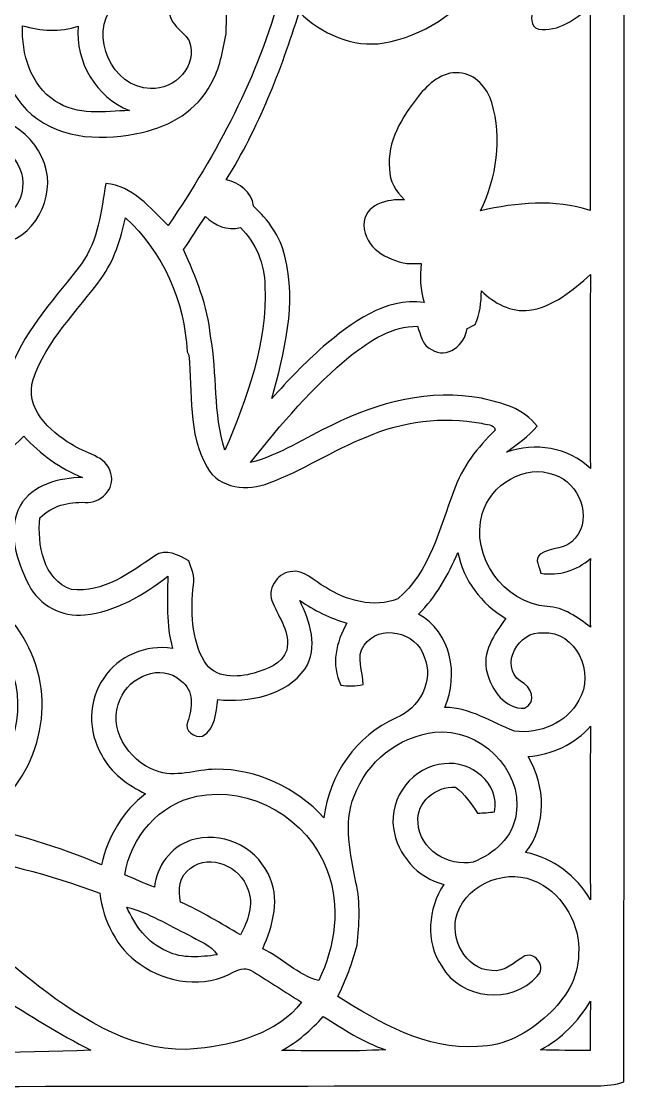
# Model space of a CAD drawing. Header units: centimetres. Extents: x -5 to 4.6, y -12.2 to 13.1.
# Drawn here: x -0.01 to 4.55, y -12.21 to -4.15 of the extents above; entities that cross this region are included whole.
import ezdxf

# ---------------------------------------------------------------- set-up
doc = ezdxf.new("R2010")
doc.units = ezdxf.units.CM
doc.header["$MEASUREMENT"] = 0
doc.layers.add('Camada 1', color=7, linetype='Continuous')

msp = doc.modelspace()

# ---------------------------------------------------------------- linework, layer by layer
at = {"layer": 'Camada 1', "color": 156}
for points, knots in [([(-5.0072, 13.09371), (-4.10903, 13.11065), (-3.21015, 13.09618), (-2.31198, 13.10076), (-2.31198, 13.10076), (-0.03445, 13.10076), (2.24308, 13.10112), (4.52062, 13.10076), (4.52062, 13.10076), (4.53755, 13.04821), (4.55165, 12.99423), (4.54849, 12.93849), (4.54849, 12.93849), (4.5453, 4.57307), (4.55061, -3.79234), (4.54601, -12.15775), (4.54601, -12.15775), (4.41619, -12.20185), (4.27825, -12.18421), (4.14384, -12.18704), (4.14384, -12.18704), (2.02788, -12.18916), (-0.08807, -12.19091), (-2.20403, -12.19551), (-2.20403, -12.19551), (-3.13818, -12.19303), (-4.07304, -12.20891), (-5.0072, -12.19303), (-5.0072, -12.19303), (-5.02308, -10.35435), (-5.00966, -8.51498), (-5.0139, -6.67594), (-5.0139, -6.67594), (-5.0139, -0.2314), (-5.0139, 6.21278), (-5.0139, 12.65697), (-5.0139, 12.65697), (-5.0139, 12.80267), (-5.01743, 12.94837), (-5.0072, 13.09371)], [0, 0, 0, 0, 0.0909091, 0.0909091, 0.0909091, 0.0909091, 0.1818182, 0.1818182, 0.1818182, 0.1818182, 0.2727273, 0.2727273, 0.2727273, 0.2727273, 0.3636364, 0.3636364, 0.3636364, 0.3636364, 0.4545455, 0.4545455, 0.4545455, 0.4545455, 0.5454545, 0.5454545, 0.5454545, 0.5454545, 0.6363636, 0.6363636, 0.6363636, 0.6363636, 0.7272727, 0.7272727, 0.7272727, 0.7272727, 0.8181818, 0.8181818, 0.8181818, 0.8181818, 1, 1, 1, 1]), ([(3.54906, -3.22402), (3.54906, -3.22402), (3.54906, -3.22402), (3.54906, -3.22402), (3.54906, -3.22402), (3.59139, -3.4325), (3.59845, -3.6664), (3.46757, -3.84667), (3.46757, -3.84667), (3.29364, -4.08443), (3.02624, -4.26259), (2.73414, -4.31269), (2.73414, -4.31269), (2.49743, -4.35255), (2.26142, -4.24248), (2.09279, -4.08126), (2.09279, -4.08126), (1.95698, -4.52118), (1.78517, -4.95404), (1.54281, -5.34668), (1.54281, -5.34668), (1.64511, -5.37031), (1.73438, -5.43522), (1.74812, -5.54565), (1.74812, -5.54565), (1.85961, -5.64654), (1.95063, -5.77355), (1.98415, -5.92241), (1.98415, -5.92241), (2.07904, -6.28084), (1.97991, -6.65054), (1.88713, -6.99838), (1.88713, -6.99838), (2.00812, -6.85939), (2.13759, -6.72816), (2.27519, -6.60574), (2.27519, -6.60574), (2.4872, -6.42653), (2.74085, -6.23321), (3.03647, -6.27343), (3.03647, -6.27343), (3.00896, -6.17747), (3.00226, -6.07728), (3.01531, -5.97851), (3.01531, -5.97851), (2.97862, -5.97851), (2.94228, -5.97851), (2.90595, -5.97886), (2.90595, -5.97886), (2.75707, -5.95064), (2.58526, -5.86138), (2.5828, -5.68852), (2.5828, -5.68852), (2.58034, -5.53259), (2.76413, -5.48779), (2.88866, -5.49766), (2.88866, -5.49766), (2.82516, -5.43522), (2.774, -5.35621), (2.77578, -5.26413), (2.77578, -5.26413), (2.75249, -5.05634), (2.87172, -4.87148), (2.99344, -4.71485), (2.99344, -4.71485), (3.06999, -4.62349), (3.173, -4.52506), (3.30212, -4.53917), (3.30212, -4.53917), (3.42382, -4.54798), (3.51591, -4.6517), (3.54765, -4.76389), (3.54765, -4.76389), (3.62914, -5.03271), (3.58434, -5.33045), (3.46404, -5.58057), (3.46404, -5.58057), (3.73462, -5.51778), (4.02249, -5.49096), (4.29131, -5.5774), (4.29131, -5.5774), (4.29131, -5.06446), (4.28954, -4.55152), (4.29236, -4.03858), (4.29236, -4.03858), (4.18441, -4.13242), (4.05036, -4.22943), (3.89972, -4.21002), (3.89972, -4.21002), (3.82987, -4.18816), (3.85421, -4.11301), (3.84963, -4.05868), (3.84963, -4.05868), (3.96711, -4.02199), (4.10116, -3.99024), (4.17417, -3.88124), (4.17417, -3.88124), (4.31317, -3.69321), (4.23204, -3.40887), (4.04507, -3.28364), (4.04507, -3.28364), (3.90572, -3.17003), (3.7131, -3.17815), (3.54906, -3.22402)], [0, 0, 0, 0, 0.037037, 0.037037, 0.037037, 0.037037, 0.0740741, 0.0740741, 0.0740741, 0.0740741, 0.1111111, 0.1111111, 0.1111111, 0.1111111, 0.1481481, 0.1481481, 0.1481481, 0.1481481, 0.1851852, 0.1851852, 0.1851852, 0.1851852, 0.2222222, 0.2222222, 0.2222222, 0.2222222, 0.2592593, 0.2592593, 0.2592593, 0.2592593, 0.2962963, 0.2962963, 0.2962963, 0.2962963, 0.3333333, 0.3333333, 0.3333333, 0.3333333, 0.3703704, 0.3703704, 0.3703704, 0.3703704, 0.4074074, 0.4074074, 0.4074074, 0.4074074, 0.4444444, 0.4444444, 0.4444444, 0.4444444, 0.4814815, 0.4814815, 0.4814815, 0.4814815, 0.5185185, 0.5185185, 0.5185185, 0.5185185, 0.5555556, 0.5555556, 0.5555556, 0.5555556, 0.5925926, 0.5925926, 0.5925926, 0.5925926, 0.6296296, 0.6296296, 0.6296296, 0.6296296, 0.6666667, 0.6666667, 0.6666667, 0.6666667, 0.7037037, 0.7037037, 0.7037037, 0.7037037, 0.7407407, 0.7407407, 0.7407407, 0.7407407, 0.7777778, 0.7777778, 0.7777778, 0.7777778, 0.8148148, 0.8148148, 0.8148148, 0.8148148, 0.8518519, 0.8518519, 0.8518519, 0.8518519, 0.8888889, 0.8888889, 0.8888889, 0.8888889, 0.9259259, 0.9259259, 0.9259259, 0.9259259, 1, 1, 1, 1]), ([(-1.69462, -3.62124), (-1.69462, -3.62124), (-1.69462, -3.62124), (-1.69462, -3.62124), (-1.69462, -3.62124), (-1.87347, -3.73095), (-1.96591, -3.93274), (-2.00223, -4.13242), (-2.00223, -4.13242), (-2.00259, -4.20368), (-2.00259, -4.27529), (-2.00189, -4.34691), (-2.00189, -4.34691), (-1.9652, -4.52294), (-1.8943, -4.69721), (-1.76023, -4.82175), (-1.76023, -4.82175), (-1.5274, -5.04258), (-1.19827, -5.13713), (-0.99189, -5.39078), (-0.99189, -5.39078), (-0.92592, -5.17663), (-0.78622, -4.97344), (-0.56997, -4.89231), (-0.56997, -4.89231), (-0.30432, -4.77871), (0.03152, -4.91311), (0.14934, -5.17594), (0.14934, -5.17594), (0.27176, -5.42147), (0.13065, -5.75484), (-0.13675, -5.82646), (-0.13675, -5.82646), (-0.33925, -5.89665), (-0.64545, -5.73437), (-0.59925, -5.49661), (-0.59925, -5.49661), (-0.55126, -5.49978), (-0.48141, -5.46168), (-0.45178, -5.51742), (-0.45178, -5.51742), (-0.40204, -5.57492), (-0.3537, -5.655), (-0.26551, -5.64795), (-0.26551, -5.64795), (-0.12793, -5.66771), (-0.00129, -5.53893), (0.00399, -5.407), (0.00399, -5.407), (0.02833, -5.20416), (-0.17414, -5.02989), (-0.36853, -5.04012), (-0.36853, -5.04012), (-0.68391, -5.04187), (-0.92874, -5.45215), (-0.74317, -5.71956), (-0.74317, -5.71956), (-0.59994, -5.96438), (-0.53504, -6.25014), (-0.53362, -6.53236), (-0.53362, -6.53236), (-0.54563, -6.98498), (-0.7139, -7.41925), (-0.94638, -7.80307), (-0.94638, -7.80307), (-0.66204, -7.56353), (-0.38016, -7.32187), (-0.10853, -7.06823), (-0.10853, -7.06823), (-0.11594, -6.96346), (-0.11876, -6.85515), (-0.07854, -6.75638), (-0.07854, -6.75638), (0.03328, -6.45898), (0.26153, -6.22968), (0.4485, -5.97991), (0.4485, -5.97991), (0.57832, -5.80352), (0.59525, -5.58127), (0.63336, -5.37384), (0.63336, -5.37384), (0.83514, -5.39148), (0.96814, -5.56081), (1.1043, -5.69098), (1.1043, -5.69098), (1.47121, -5.15088), (1.78623, -4.56599), (1.95238, -3.93133), (1.95238, -3.93133), (1.83632, -3.80186), (1.71038, -3.68227), (1.58903, -3.55845), (1.58903, -3.55845), (1.5481, -3.78457), (1.5481, -4.01458), (1.54176, -4.24318), (1.54176, -4.24318), (1.51494, -4.37301), (1.49413, -4.50742), (1.42675, -4.62383), (1.42675, -4.62383), (1.32515, -4.82139), (1.11877, -4.94169), (0.90781, -4.98825), (0.90781, -4.98825), (0.62876, -5.05211), (0.30351, -5.04858), (0.0742, -4.85491), (0.0742, -4.85491), (-0.14486, -4.66581), (-0.19919, -4.35961), (-0.17838, -4.08443), (-0.17838, -4.08443), (-0.3142, -4.07244), (-0.45849, -4.06398), (-0.56819, -3.97226), (-0.56819, -3.97226), (-0.58161, -4.0989), (-0.59183, -4.23155), (-0.65463, -4.3455), (-0.65463, -4.3455), (-0.78127, -4.59666), (-1.11395, -4.7205), (-1.37254, -4.60726), (-1.37254, -4.60726), (-1.44873, -4.56845), (-1.41169, -4.42629), (-1.32562, -4.44003), (-1.32562, -4.44003), (-1.20743, -4.45838), (-1.08008, -4.48379), (-0.97284, -4.41253), (-0.97284, -4.41253), (-0.72872, -4.27987), (-0.70719, -3.92217), (-0.87088, -3.71825), (-0.87088, -3.71825), (-1.06033, -3.4706), (-1.44802, -3.44943), (-1.69462, -3.62124)], [0, 0, 0, 0, 0.0277778, 0.0277778, 0.0277778, 0.0277778, 0.0555556, 0.0555556, 0.0555556, 0.0555556, 0.0833333, 0.0833333, 0.0833333, 0.0833333, 0.1111111, 0.1111111, 0.1111111, 0.1111111, 0.1388889, 0.1388889, 0.1388889, 0.1388889, 0.1666667, 0.1666667, 0.1666667, 0.1666667, 0.1944444, 0.1944444, 0.1944444, 0.1944444, 0.2222222, 0.2222222, 0.2222222, 0.2222222, 0.25, 0.25, 0.25, 0.25, 0.2777778, 0.2777778, 0.2777778, 0.2777778, 0.3055556, 0.3055556, 0.3055556, 0.3055556, 0.3333333, 0.3333333, 0.3333333, 0.3333333, 0.3611111, 0.3611111, 0.3611111, 0.3611111, 0.3888889, 0.3888889, 0.3888889, 0.3888889, 0.4166667, 0.4166667, 0.4166667, 0.4166667, 0.4444444, 0.4444444, 0.4444444, 0.4444444, 0.4722222, 0.4722222, 0.4722222, 0.4722222, 0.5, 0.5, 0.5, 0.5, 0.5277778, 0.5277778, 0.5277778, 0.5277778, 0.5555556, 0.5555556, 0.5555556, 0.5555556, 0.5833333, 0.5833333, 0.5833333, 0.5833333, 0.6111111, 0.6111111, 0.6111111, 0.6111111, 0.6388889, 0.6388889, 0.6388889, 0.6388889, 0.6666667, 0.6666667, 0.6666667, 0.6666667, 0.6944444, 0.6944444, 0.6944444, 0.6944444, 0.7222222, 0.7222222, 0.7222222, 0.7222222, 0.75, 0.75, 0.75, 0.75, 0.7777778, 0.7777778, 0.7777778, 0.7777778, 0.8055556, 0.8055556, 0.8055556, 0.8055556, 0.8333333, 0.8333333, 0.8333333, 0.8333333, 0.8611111, 0.8611111, 0.8611111, 0.8611111, 0.8888889, 0.8888889, 0.8888889, 0.8888889, 0.9166667, 0.9166667, 0.9166667, 0.9166667, 0.9444444, 0.9444444, 0.9444444, 0.9444444, 1, 1, 1, 1]), ([(0.89193, -3.60184), (0.89193, -3.60184), (0.89193, -3.60184), (0.89193, -3.60184), (0.89193, -3.60184), (0.8683, -3.76271), (0.79881, -3.91264), (0.68838, -4.03222), (0.68838, -4.03222), (0.50248, -4.25412), (0.67956, -4.65277), (0.9706, -4.65628), (0.9706, -4.65628), (1.15441, -4.67217), (1.33185, -4.48026), (1.26305, -4.29787), (1.26305, -4.29787), (1.2112, -4.20861), (1.0574, -4.14371), (1.14065, -4.02094), (1.14065, -4.02094), (1.22672, -3.9839), (1.29375, -4.05656), (1.3636, -4.09503), (1.3636, -4.09503), (1.36467, -3.96061), (1.3703, -3.82691), (1.38124, -3.69321), (1.38124, -3.69321), (1.21226, -3.72142), (1.0334, -3.70697), (0.89193, -3.60184)], [0, 0, 0, 0, 0.1111111, 0.1111111, 0.1111111, 0.1111111, 0.2222222, 0.2222222, 0.2222222, 0.2222222, 0.3333333, 0.3333333, 0.3333333, 0.3333333, 0.4444444, 0.4444444, 0.4444444, 0.4444444, 0.5555556, 0.5555556, 0.5555556, 0.5555556, 0.6666667, 0.6666667, 0.6666667, 0.6666667, 0.7777778, 0.7777778, 0.7777778, 0.7777778, 1, 1, 1, 1]), ([(0.00399, -4.18286), (0.00399, -4.18286), (0.00399, -4.18286), (0.00399, -4.18286), (0.00399, -4.18286), (-0.00375, -4.39523), (0.0629, -4.63053), (0.25059, -4.7519), (0.25059, -4.7519), (0.41533, -4.86407), (0.62418, -4.8295), (0.8108, -4.82316), (0.8108, -4.82316), (0.5582, -4.72367), (0.40157, -4.4545), (0.42486, -4.18675), (0.42486, -4.18675), (0.28692, -4.23119), (0.14157, -4.22308), (0.00399, -4.18286)], [0, 0, 0, 0, 0.1666667, 0.1666667, 0.1666667, 0.1666667, 0.3333333, 0.3333333, 0.3333333, 0.3333333, 0.5, 0.5, 0.5, 0.5, 0.6666667, 0.6666667, 0.6666667, 0.6666667, 1, 1, 1, 1]), ([(0.78188, -5.63314), (0.78188, -5.63314), (0.78188, -5.63314), (0.78188, -5.63314), (0.78188, -5.63314), (0.74483, -5.79365), (0.69651, -5.95556), (0.59879, -6.09105), (0.59879, -6.09105), (0.41921, -6.33799), (0.18462, -6.55706), (0.08478, -6.85303), (0.08478, -6.85303), (0.01493, -7.06577), (0.20791, -7.24462), (0.37299, -7.34341), (0.37299, -7.34341), (0.47142, -7.41537), (0.63935, -7.42524), (0.67181, -7.56282), (0.67181, -7.56282), (0.70462, -7.68242), (0.59419, -7.79142), (0.47707, -7.7819), (0.47707, -7.7819), (0.35148, -7.77697), (0.22589, -7.80765), (0.13523, -7.89903), (0.13523, -7.89903), (0.11443, -8.09693), (0.15921, -8.36646), (0.37299, -8.44053), (0.37299, -8.44053), (0.61148, -8.46806), (0.81609, -8.31248), (1.00271, -8.18618), (1.00271, -8.18618), (1.08596, -8.12692), (1.18404, -8.18018), (1.26059, -8.22358), (1.26059, -8.22358), (1.28035, -8.28214), (1.30751, -8.34141), (1.29446, -8.40561), (1.29446, -8.40561), (1.27435, -8.59894), (1.27718, -8.81202), (1.37736, -8.98453), (1.37736, -8.98453), (1.45567, -9.11399), (1.62501, -9.10659), (1.75307, -9.07131), (1.75307, -9.07131), (1.84796, -9.04096), (1.96685, -9.00392), (1.99967, -8.89704), (1.99967, -8.89704), (2.02893, -8.76685), (1.94215, -8.65468), (1.89454, -8.54144), (1.89454, -8.54144), (1.84514, -8.44584), (1.9231, -8.31813), (2.02647, -8.30543), (2.02647, -8.30543), (2.13266, -8.28461), (2.20639, -8.37809), (2.29105, -8.42325), (2.29105, -8.42325), (2.44909, -8.52344), (2.659, -8.58305), (2.83751, -8.51038), (2.83751, -8.51038), (3.08198, -8.30789), (3.15078, -7.97804), (3.2626, -7.69582), (3.2626, -7.69582), (3.3194, -7.51485), (3.44111, -7.36704), (3.5734, -7.23616), (3.5734, -7.23616), (3.566, -7.18607), (3.50638, -7.19699), (3.47074, -7.18466), (3.47074, -7.18466), (3.17865, -7.12891), (2.87172, -7.17019), (2.60009, -7.28872), (2.60009, -7.28872), (2.3475, -7.38714), (2.12102, -7.54131), (1.86667, -7.63515), (1.86667, -7.63515), (1.70721, -7.7004), (1.48884, -7.6803), (1.39746, -7.51661), (1.39746, -7.51661), (1.25142, -7.26191), (1.28634, -6.95287), (1.26095, -6.67065), (1.26095, -6.67065), (1.26095, -6.67065), (1.24612, -6.64631), (1.24612, -6.64631), (1.24612, -6.64631), (1.22989, -6.26566), (1.06481, -5.89066), (0.78188, -5.63314)], [0, 0, 0, 0, 0.0357143, 0.0357143, 0.0357143, 0.0357143, 0.0714286, 0.0714286, 0.0714286, 0.0714286, 0.1071429, 0.1071429, 0.1071429, 0.1071429, 0.1428571, 0.1428571, 0.1428571, 0.1428571, 0.1785714, 0.1785714, 0.1785714, 0.1785714, 0.2142857, 0.2142857, 0.2142857, 0.2142857, 0.25, 0.25, 0.25, 0.25, 0.2857143, 0.2857143, 0.2857143, 0.2857143, 0.3214286, 0.3214286, 0.3214286, 0.3214286, 0.3571429, 0.3571429, 0.3571429, 0.3571429, 0.3928571, 0.3928571, 0.3928571, 0.3928571, 0.4285714, 0.4285714, 0.4285714, 0.4285714, 0.4642857, 0.4642857, 0.4642857, 0.4642857, 0.5, 0.5, 0.5, 0.5, 0.5357143, 0.5357143, 0.5357143, 0.5357143, 0.5714286, 0.5714286, 0.5714286, 0.5714286, 0.6071429, 0.6071429, 0.6071429, 0.6071429, 0.6428571, 0.6428571, 0.6428571, 0.6428571, 0.6785714, 0.6785714, 0.6785714, 0.6785714, 0.7142857, 0.7142857, 0.7142857, 0.7142857, 0.75, 0.75, 0.75, 0.75, 0.7857143, 0.7857143, 0.7857143, 0.7857143, 0.8214286, 0.8214286, 0.8214286, 0.8214286, 0.8571429, 0.8571429, 0.8571429, 0.8571429, 0.8928571, 0.8928571, 0.8928571, 0.8928571, 0.9285714, 0.9285714, 0.9285714, 0.9285714, 1, 1, 1, 1]), ([(1.38547, -5.62325), (1.38547, -5.62325), (1.38547, -5.62325), (1.38547, -5.62325), (1.38547, -5.62325), (1.32939, -5.7058), (1.27859, -5.79224), (1.22002, -5.87337), (1.22002, -5.87337), (1.31492, -6.08186), (1.40136, -6.29777), (1.42392, -6.52812), (1.42392, -6.52812), (1.47861, -6.81247), (1.44122, -7.11057), (1.53224, -7.38785), (1.53224, -7.38785), (1.70051, -6.99626), (1.8522, -6.57928), (1.83491, -6.14677), (1.83491, -6.14677), (1.83244, -5.98239), (1.76612, -5.82257), (1.64901, -5.70686), (1.64901, -5.70686), (1.54669, -5.7305), (1.45779, -5.69346), (1.38547, -5.62325)], [0, 0, 0, 0, 0.125, 0.125, 0.125, 0.125, 0.25, 0.25, 0.25, 0.25, 0.375, 0.375, 0.375, 0.375, 0.5, 0.5, 0.5, 0.5, 0.625, 0.625, 0.625, 0.625, 0.75, 0.75, 0.75, 0.75, 1, 1, 1, 1]), ([(3.83058, -6.33129), (3.83058, -6.33129), (3.83058, -6.33129), (3.83058, -6.33129), (3.83058, -6.33129), (3.69335, -6.34927), (3.56563, -6.27731), (3.46969, -6.18594), (3.46969, -6.18594), (3.46898, -6.27236), (3.45875, -6.35985), (3.42172, -6.43959), (3.42172, -6.43959), (3.40654, -6.44734), (3.37655, -6.46251), (3.36137, -6.47028), (3.36137, -6.47028), (3.34692, -6.59163), (3.20898, -6.70417), (3.09362, -6.62726), (3.09362, -6.62726), (3.0199, -6.60045), (3.01213, -6.51508), (2.98638, -6.45193), (2.98638, -6.45193), (2.79588, -6.45016), (2.63114, -6.55848), (2.4872, -6.67171), (2.4872, -6.67171), (2.19721, -6.9049), (1.95591, -7.1917), (1.72556, -7.48204), (1.72556, -7.48204), (1.9471, -7.42454), (2.13725, -7.29225), (2.34362, -7.19876), (2.34362, -7.19876), (2.68863, -7.02554), (3.0848, -6.92288), (3.47039, -6.99555), (3.47039, -6.99555), (3.62279, -7.03119), (3.79353, -7.07247), (3.8902, -7.20722), (3.8902, -7.20722), (3.82352, -7.28379), (3.74061, -7.34375), (3.65807, -7.40232), (3.65807, -7.40232), (3.87643, -7.32718), (4.12338, -7.36351), (4.29272, -7.52684), (4.29272, -7.52684), (4.29024, -7.03824), (4.28954, -6.55), (4.29307, -6.06176), (4.29307, -6.06176), (4.15902, -6.17958), (4.01401, -6.30623), (3.83058, -6.33129)], [0, 0, 0, 0, 0.0625, 0.0625, 0.0625, 0.0625, 0.125, 0.125, 0.125, 0.125, 0.1875, 0.1875, 0.1875, 0.1875, 0.25, 0.25, 0.25, 0.25, 0.3125, 0.3125, 0.3125, 0.3125, 0.375, 0.375, 0.375, 0.375, 0.4375, 0.4375, 0.4375, 0.4375, 0.5, 0.5, 0.5, 0.5, 0.5625, 0.5625, 0.5625, 0.5625, 0.625, 0.625, 0.625, 0.625, 0.6875, 0.6875, 0.6875, 0.6875, 0.75, 0.75, 0.75, 0.75, 0.8125, 0.8125, 0.8125, 0.8125, 0.875, 0.875, 0.875, 0.875, 1, 1, 1, 1]), ([(-1.09207, -8.23875), (-1.09207, -8.23875), (-1.09207, -8.23875), (-1.09207, -8.23875), (-1.09207, -8.23875), (-0.60242, -8.21264), (-0.08454, -8.49486), (0.08901, -8.96653), (0.08901, -8.96653), (0.26858, -9.42514), (0.05408, -10.0044), (-0.40028, -10.20902), (-0.40028, -10.20902), (-0.05773, -10.28062), (0.27775, -10.38434), (0.60125, -10.5177), (0.60125, -10.5177), (0.64711, -10.30745), (0.76212, -10.11412), (0.93251, -9.98183), (0.93251, -9.98183), (0.79881, -9.91691), (0.67005, -9.82625), (0.6023, -9.69008), (0.6023, -9.69008), (0.49754, -9.51404), (0.49683, -9.27767), (0.61713, -9.10905), (0.61713, -9.10905), (0.72755, -8.94007), (0.93815, -8.85399), (1.13641, -8.88469), (1.13641, -8.88469), (1.08773, -8.70723), (1.0976, -8.52239), (1.10079, -8.34035), (1.10079, -8.34035), (0.91839, -8.48323), (0.70779, -8.60529), (0.47425, -8.63175), (0.47425, -8.63175), (0.30385, -8.6508), (0.12924, -8.55908), (0.05198, -8.40561), (0.05198, -8.40561), (-0.04185, -8.22711), (-0.11418, -7.99921), (-0.01434, -7.80801), (-0.01434, -7.80801), (0.0809, -7.64573), (0.28163, -7.59705), (0.45697, -7.59386), (0.45697, -7.59386), (0.28728, -7.52613), (0.13735, -7.41677), (0.01352, -7.28308), (0.01352, -7.28308), (-0.33925, -7.61927), (-0.70508, -7.94242), (-1.09207, -8.23875)], [0, 0, 0, 0, 0.0625, 0.0625, 0.0625, 0.0625, 0.125, 0.125, 0.125, 0.125, 0.1875, 0.1875, 0.1875, 0.1875, 0.25, 0.25, 0.25, 0.25, 0.3125, 0.3125, 0.3125, 0.3125, 0.375, 0.375, 0.375, 0.375, 0.4375, 0.4375, 0.4375, 0.4375, 0.5, 0.5, 0.5, 0.5, 0.5625, 0.5625, 0.5625, 0.5625, 0.625, 0.625, 0.625, 0.625, 0.6875, 0.6875, 0.6875, 0.6875, 0.75, 0.75, 0.75, 0.75, 0.8125, 0.8125, 0.8125, 0.8125, 0.875, 0.875, 0.875, 0.875, 1, 1, 1, 1]), ([(3.47568, -7.86868), (3.47568, -7.86868), (3.47568, -7.86868), (3.47568, -7.86868), (3.47568, -7.86868), (3.38254, -8.18654), (3.6376, -8.54214), (3.96533, -8.5686), (3.96533, -8.5686), (4.09199, -8.57282), (4.19605, -8.64974), (4.29272, -8.72382), (4.29272, -8.72382), (4.29024, -8.55131), (4.2899, -8.37916), (4.29272, -8.20664), (4.29272, -8.20664), (4.18935, -8.29661), (4.05389, -8.33929), (3.91807, -8.31706), (3.91807, -8.31706), (3.91171, -8.27226), (3.86479, -8.20947), (3.91419, -8.17419), (3.91419, -8.17419), (3.99391, -8.1174), (4.11738, -8.13996), (4.17807, -8.05177), (4.17807, -8.05177), (4.31282, -7.89621), (4.20699, -7.63408), (4.02144, -7.57376), (4.02144, -7.57376), (3.8013, -7.48698), (3.53637, -7.64714), (3.47568, -7.86868)], [0, 0, 0, 0, 0.1, 0.1, 0.1, 0.1, 0.2, 0.2, 0.2, 0.2, 0.3, 0.3, 0.3, 0.3, 0.4, 0.4, 0.4, 0.4, 0.5, 0.5, 0.5, 0.5, 0.6, 0.6, 0.6, 0.6, 0.7, 0.7, 0.7, 0.7, 0.8, 0.8, 0.8, 0.8, 1, 1, 1, 1]), ([(2.99485, -8.62574), (2.99485, -8.62574), (2.99485, -8.62574), (2.99485, -8.62574), (2.99485, -8.62574), (3.24109, -8.76227), (3.30105, -9.08435), (3.1931, -9.3299), (3.1931, -9.3299), (3.38537, -9.33307), (3.54729, -9.44066), (3.71946, -9.51051), (3.71946, -9.51051), (3.90925, -9.53097), (4.11492, -9.44913), (4.20628, -9.27486), (4.20628, -9.27486), (4.32871, -9.07343), (4.18582, -8.75099), (3.93393, -8.76615), (3.93393, -8.76615), (3.75155, -8.74746), (3.5995, -9.01345), (3.76495, -9.13268), (3.76495, -9.13268), (3.84469, -9.17008), (3.89585, -9.28685), (3.79565, -9.3366), (3.79565, -9.3366), (3.65066, -9.34471), (3.54519, -9.19795), (3.51413, -9.06919), (3.51413, -9.06919), (3.46581, -8.91608), (3.57058, -8.77674), (3.65349, -8.65821), (3.65349, -8.65821), (3.47039, -8.55096), (3.33175, -8.36927), (3.29189, -8.15938), (3.29189, -8.15938), (3.21887, -8.32941), (3.12997, -8.49663), (2.99485, -8.62574)], [0, 0, 0, 0, 0.0833333, 0.0833333, 0.0833333, 0.0833333, 0.1666667, 0.1666667, 0.1666667, 0.1666667, 0.25, 0.25, 0.25, 0.25, 0.3333333, 0.3333333, 0.3333333, 0.3333333, 0.4166667, 0.4166667, 0.4166667, 0.4166667, 0.5, 0.5, 0.5, 0.5, 0.5833333, 0.5833333, 0.5833333, 0.5833333, 0.6666667, 0.6666667, 0.6666667, 0.6666667, 0.75, 0.75, 0.75, 0.75, 0.8333333, 0.8333333, 0.8333333, 0.8333333, 1, 1, 1, 1]), ([(-1.67311, -8.65185), (-1.67311, -8.65185), (-1.67311, -8.65185), (-1.67311, -8.65185), (-1.67311, -8.65185), (-1.88406, -8.82788), (-2.09537, -9.00568), (-2.32891, -9.15103), (-2.32891, -9.15103), (-2.14441, -9.1849), (-1.97048, -9.2992), (-1.8943, -9.47489), (-1.8943, -9.47489), (-1.78599, -9.69008), (-1.83715, -9.9543), (-1.97331, -10.14516), (-1.97331, -10.14516), (-1.72354, -10.1053), (-1.4699, -10.10777), (-1.21801, -10.1113), (-1.21801, -10.1113), (-1.41946, -9.98254), (-1.53234, -9.73699), (-1.5147, -9.50098), (-1.5147, -9.50098), (-1.49742, -9.18808), (-1.22719, -8.8815), (-0.89841, -8.90762), (-0.89841, -8.90762), (-0.58478, -8.89775), (-0.29798, -9.22265), (-0.40028, -9.5338), (-0.40028, -9.5338), (-0.46307, -9.80084), (-0.81092, -9.9469), (-1.03351, -9.77192), (-1.03351, -9.77192), (-1.11607, -9.74088), (-1.13793, -9.59024), (-1.03774, -9.57331), (-1.03774, -9.57331), (-0.95696, -9.56308), (-0.90828, -9.65339), (-0.83031, -9.65868), (-0.83031, -9.65868), (-0.64087, -9.6936), (-0.50646, -9.44877), (-0.59112, -9.29143), (-0.59112, -9.29143), (-0.6712, -9.11611), (-0.9037, -9.03779), (-1.07443, -9.12493), (-1.07443, -9.12493), (-1.2928, -9.23111), (-1.38911, -9.51828), (-1.29175, -9.7384), (-1.29175, -9.7384), (-1.1598, -10.05378), (-0.73929, -10.17832), (-0.44402, -10.02169), (-0.44402, -10.02169), (-0.12159, -9.85376), (0.03892, -9.44243), (-0.06373, -9.09706), (-0.06373, -9.09706), (-0.16815, -8.72982), (-0.52799, -8.473), (-0.89875, -8.43207), (-0.89875, -8.43207), (-1.17252, -8.39891), (-1.45825, -8.47829), (-1.67311, -8.65185)], [0, 0, 0, 0, 0.0526316, 0.0526316, 0.0526316, 0.0526316, 0.1052632, 0.1052632, 0.1052632, 0.1052632, 0.1578947, 0.1578947, 0.1578947, 0.1578947, 0.2105263, 0.2105263, 0.2105263, 0.2105263, 0.2631579, 0.2631579, 0.2631579, 0.2631579, 0.3157895, 0.3157895, 0.3157895, 0.3157895, 0.3684211, 0.3684211, 0.3684211, 0.3684211, 0.4210526, 0.4210526, 0.4210526, 0.4210526, 0.4736842, 0.4736842, 0.4736842, 0.4736842, 0.5263158, 0.5263158, 0.5263158, 0.5263158, 0.5789474, 0.5789474, 0.5789474, 0.5789474, 0.6315789, 0.6315789, 0.6315789, 0.6315789, 0.6842105, 0.6842105, 0.6842105, 0.6842105, 0.7368421, 0.7368421, 0.7368421, 0.7368421, 0.7894737, 0.7894737, 0.7894737, 0.7894737, 0.8421053, 0.8421053, 0.8421053, 0.8421053, 0.8947368, 0.8947368, 0.8947368, 0.8947368, 1, 1, 1, 1]), ([(2.13759, -9.03886), (2.13759, -9.03886), (2.13759, -9.03886), (2.13759, -9.03886), (2.13759, -9.03886), (1.99297, -9.2424), (1.71214, -9.29497), (1.47791, -9.27063), (1.47791, -9.27063), (1.46519, -9.36835), (1.46168, -9.49287), (1.3643, -9.54756), (1.3643, -9.54756), (1.30856, -9.56238), (1.22002, -9.50522), (1.25001, -9.44207), (1.25001, -9.44207), (1.28775, -9.33731), (1.30328, -9.1983), (1.19744, -9.1274), (1.19744, -9.1274), (1.05139, -8.99157), (0.80763, -9.09882), (0.742, -9.26746), (0.742, -9.26746), (0.63899, -9.47912), (0.80198, -9.73418), (1.00836, -9.80615), (1.00836, -9.80615), (1.15688, -9.86752), (1.31246, -9.79733), (1.46449, -9.79733), (1.46449, -9.79733), (1.77317, -9.7938), (2.07268, -9.93703), (2.28048, -10.1628), (2.28048, -10.1628), (2.31929, -9.84001), (2.52494, -9.53979), (2.82551, -9.40891), (2.82551, -9.40891), (3.00014, -9.33977), (3.11584, -9.12774), (3.03683, -8.94855), (3.03683, -8.94855), (2.98426, -8.76051), (2.69711, -8.69312), (2.58456, -8.86106), (2.58456, -8.86106), (2.51541, -8.94818), (2.58068, -9.0593), (2.5761, -9.15739), (2.5761, -9.15739), (2.52001, -9.16867), (2.4632, -9.1722), (2.40677, -9.16233), (2.40677, -9.16233), (2.33303, -9.00604), (2.37149, -8.8367), (2.45404, -8.69349), (2.45404, -8.69349), (2.32562, -8.65891), (2.2071, -8.59682), (2.09773, -8.52239), (2.09773, -8.52239), (2.17358, -8.67973), (2.24201, -8.87763), (2.13759, -9.03886)], [0, 0, 0, 0, 0.0555556, 0.0555556, 0.0555556, 0.0555556, 0.1111111, 0.1111111, 0.1111111, 0.1111111, 0.1666667, 0.1666667, 0.1666667, 0.1666667, 0.2222222, 0.2222222, 0.2222222, 0.2222222, 0.2777778, 0.2777778, 0.2777778, 0.2777778, 0.3333333, 0.3333333, 0.3333333, 0.3333333, 0.3888889, 0.3888889, 0.3888889, 0.3888889, 0.4444444, 0.4444444, 0.4444444, 0.4444444, 0.5, 0.5, 0.5, 0.5, 0.5555556, 0.5555556, 0.5555556, 0.5555556, 0.6111111, 0.6111111, 0.6111111, 0.6111111, 0.6666667, 0.6666667, 0.6666667, 0.6666667, 0.7222222, 0.7222222, 0.7222222, 0.7222222, 0.7777778, 0.7777778, 0.7777778, 0.7777778, 0.8333333, 0.8333333, 0.8333333, 0.8333333, 0.8888889, 0.8888889, 0.8888889, 0.8888889, 1, 1, 1, 1]), ([(2.50907, -9.99982), (2.50907, -9.99982), (2.50907, -9.99982), (2.50907, -9.99982), (2.50907, -9.99982), (2.42405, -10.20973), (2.48084, -10.43867), (2.52248, -10.65175), (2.52248, -10.65175), (2.55881, -10.80697), (2.54611, -10.96749), (2.53059, -11.12483), (2.53059, -11.12483), (2.49602, -11.25924), (2.44663, -11.38941), (2.3849, -11.51393), (2.3849, -11.51393), (2.70204, -11.71149), (3.05094, -11.91787), (3.43936, -11.88964), (3.43936, -11.88964), (3.64184, -11.89317), (3.8281, -11.78663), (3.97169, -11.65117), (3.97169, -11.65117), (4.10116, -11.53405), (4.20487, -11.37282), (4.20312, -11.1929), (4.20312, -11.1929), (4.21898, -10.97419), (4.09339, -10.75264), (3.89866, -10.65351), (3.89866, -10.65351), (3.67887, -10.53568), (3.36739, -10.6514), (3.28624, -10.88882), (3.28624, -10.88882), (3.22733, -11.06873), (3.3441, -11.30685), (3.54519, -11.31708), (3.54519, -11.31708), (3.64642, -11.3326), (3.71768, -11.25113), (3.79847, -11.20703), (3.79847, -11.20703), (3.88491, -11.17456), (3.96075, -11.29769), (3.8902, -11.35872), (3.8902, -11.35872), (3.70182, -11.5785), (3.31128, -11.53511), (3.17017, -11.28428), (3.17017, -11.28428), (3.04177, -11.0966), (3.06858, -10.85248), (3.18464, -10.66656), (3.18464, -10.66656), (2.98779, -10.61683), (2.83398, -10.44325), (2.8054, -10.24218), (2.8054, -10.24218), (2.77047, -10.01358), (2.95463, -9.76981), (3.18959, -9.75604), (3.18959, -9.75604), (3.38924, -9.72746), (3.6115, -9.90704), (3.56953, -10.118), (3.56953, -10.118), (3.52684, -10.12434), (3.48414, -10.12753), (3.44111, -10.12787), (3.44111, -10.12787), (3.39173, -10.05732), (3.34551, -9.98359), (3.27425, -9.93243), (3.27425, -9.93243), (3.12537, -9.9229), (2.97509, -10.04462), (2.99132, -10.20091), (2.99132, -10.20091), (3.00048, -10.4041), (3.21887, -10.53534), (3.4083, -10.49829), (3.4083, -10.49829), (3.566, -10.43621), (3.70816, -10.3092), (3.7325, -10.13386), (3.7325, -10.13386), (3.78578, -9.7945), (3.44922, -9.48123), (3.11691, -9.51828), (3.11691, -9.51828), (2.84633, -9.5479), (2.6008, -9.743), (2.50907, -9.99982)], [0, 0, 0, 0, 0.04, 0.04, 0.04, 0.04, 0.08, 0.08, 0.08, 0.08, 0.12, 0.12, 0.12, 0.12, 0.16, 0.16, 0.16, 0.16, 0.2, 0.2, 0.2, 0.2, 0.24, 0.24, 0.24, 0.24, 0.28, 0.28, 0.28, 0.28, 0.32, 0.32, 0.32, 0.32, 0.36, 0.36, 0.36, 0.36, 0.4, 0.4, 0.4, 0.4, 0.44, 0.44, 0.44, 0.44, 0.48, 0.48, 0.48, 0.48, 0.52, 0.52, 0.52, 0.52, 0.56, 0.56, 0.56, 0.56, 0.6, 0.6, 0.6, 0.6, 0.64, 0.64, 0.64, 0.64, 0.68, 0.68, 0.68, 0.68, 0.72, 0.72, 0.72, 0.72, 0.76, 0.76, 0.76, 0.76, 0.8, 0.8, 0.8, 0.8, 0.84, 0.84, 0.84, 0.84, 0.88, 0.88, 0.88, 0.88, 0.92, 0.92, 0.92, 0.92, 1, 1, 1, 1]), ([(3.82317, -9.70207), (3.82317, -9.70207), (3.82317, -9.70207), (3.82317, -9.70207), (3.82317, -9.70207), (3.95405, -9.9208), (3.96711, -10.21925), (3.80376, -10.42527), (3.80376, -10.42527), (4.01121, -10.46654), (4.18901, -10.60166), (4.29377, -10.7844), (4.29377, -10.7844), (4.28954, -10.34694), (4.28883, -9.90916), (4.29412, -9.4717), (4.29412, -9.4717), (4.17559, -9.61), (4.00203, -9.68478), (3.82317, -9.70207)], [0, 0, 0, 0, 0.1666667, 0.1666667, 0.1666667, 0.1666667, 0.3333333, 0.3333333, 0.3333333, 0.3333333, 0.5, 0.5, 0.5, 0.5, 0.6666667, 0.6666667, 0.6666667, 0.6666667, 1, 1, 1, 1]), ([(0.77623, -10.59425), (0.77623, -10.59425), (0.77623, -10.59425), (0.77623, -10.59425), (0.77623, -10.59425), (0.85031, -10.626), (0.9244, -10.6581), (0.99988, -10.68844), (0.99988, -10.68844), (1.01577, -10.52969), (1.12336, -10.38505), (1.27506, -10.3332), (1.27506, -10.3332), (1.50013, -10.26123), (1.75484, -10.37376), (1.85785, -10.58473), (1.85785, -10.58473), (1.95486, -10.76711), (1.8963, -10.9756), (1.81763, -11.15234), (1.81763, -11.15234), (1.96473, -11.21936), (2.08433, -11.35484), (2.2406, -11.39153), (2.2406, -11.39153), (2.36514, -11.13682), (2.40958, -10.8299), (2.30375, -10.56073), (2.30375, -10.56073), (2.1637, -10.17303), (1.72697, -9.9155), (1.32021, -10.00157), (1.32021, -10.00157), (1.03552, -10.05873), (0.81962, -10.31166), (0.77623, -10.59425)], [0, 0, 0, 0, 0.1, 0.1, 0.1, 0.1, 0.2, 0.2, 0.2, 0.2, 0.3, 0.3, 0.3, 0.3, 0.4, 0.4, 0.4, 0.4, 0.5, 0.5, 0.5, 0.5, 0.6, 0.6, 0.6, 0.6, 0.7, 0.7, 0.7, 0.7, 0.8, 0.8, 0.8, 0.8, 1, 1, 1, 1]), ([(-1.79692, -10.39599), (-1.79692, -10.39599), (-1.79692, -10.39599), (-1.79692, -10.39599), (-1.79692, -10.39599), (-1.63747, -10.41574), (-1.48013, -10.45526), (-1.33091, -10.51522), (-1.33091, -10.51522), (-0.79397, -10.729), (-0.32161, -11.07262), (0.12393, -11.43492), (0.12393, -11.43492), (0.4686, -11.69561), (0.87429, -11.95598), (1.3262, -11.90657), (1.3262, -11.90657), (1.61196, -11.87553), (1.9277, -11.79369), (2.11184, -11.55591), (2.11184, -11.55591), (1.98944, -11.48184), (1.87125, -11.40035), (1.74778, -11.32768), (1.74778, -11.32768), (1.70227, -11.29062), (1.64723, -11.2991), (1.60031, -11.32802), (1.60031, -11.32802), (1.37841, -11.45432), (1.09443, -11.4141), (0.89193, -11.26911), (0.89193, -11.26911), (0.71308, -11.14951), (0.61431, -10.94174), (0.58714, -10.73288), (0.58714, -10.73288), (-0.17027, -10.45031), (-0.99048, -10.32119), (-1.79692, -10.39599)], [0, 0, 0, 0, 0.0909091, 0.0909091, 0.0909091, 0.0909091, 0.1818182, 0.1818182, 0.1818182, 0.1818182, 0.2727273, 0.2727273, 0.2727273, 0.2727273, 0.3636364, 0.3636364, 0.3636364, 0.3636364, 0.4545455, 0.4545455, 0.4545455, 0.4545455, 0.5454545, 0.5454545, 0.5454545, 0.5454545, 0.6363636, 0.6363636, 0.6363636, 0.6363636, 0.7272727, 0.7272727, 0.7272727, 0.7272727, 0.8181818, 0.8181818, 0.8181818, 0.8181818, 1, 1, 1, 1]), ([(1.27294, -10.54521), (1.27294, -10.54521), (1.27294, -10.54521), (1.27294, -10.54521), (1.27294, -10.54521), (1.18616, -10.5999), (1.17734, -10.70925), (1.19744, -10.80097), (1.19744, -10.80097), (1.35548, -10.86941), (1.50118, -10.96255), (1.65077, -11.04757), (1.65077, -11.04757), (1.70473, -10.94279), (1.75448, -10.8179), (1.70439, -10.7022), (1.70439, -10.7022), (1.65252, -10.53251), (1.4197, -10.4288), (1.27294, -10.54521)], [0, 0, 0, 0, 0.1666667, 0.1666667, 0.1666667, 0.1666667, 0.3333333, 0.3333333, 0.3333333, 0.3333333, 0.5, 0.5, 0.5, 0.5, 0.6666667, 0.6666667, 0.6666667, 0.6666667, 1, 1, 1, 1]), ([(0.79104, -10.83802), (0.79104, -10.83802), (0.79104, -10.83802), (0.79104, -10.83802), (0.79104, -10.83802), (0.85173, -10.97772), (0.94908, -11.1086), (1.09302, -11.17068), (1.09302, -11.17068), (1.21084, -11.23101), (1.34703, -11.21443), (1.47367, -11.19926), (1.47367, -11.19926), (1.42604, -11.12025), (1.3322, -11.09201), (1.25671, -11.04757), (1.25671, -11.04757), (1.1036, -10.97419), (0.9579, -10.87893), (0.79104, -10.83802)], [0, 0, 0, 0, 0.1666667, 0.1666667, 0.1666667, 0.1666667, 0.3333333, 0.3333333, 0.3333333, 0.3333333, 0.5, 0.5, 0.5, 0.5, 0.6666667, 0.6666667, 0.6666667, 0.6666667, 1, 1, 1, 1]), ([(-0.84866, -11.09201), (-0.84866, -11.09201), (-0.84866, -11.09201), (-0.84866, -11.09201), (-0.84866, -11.09201), (-0.71637, -11.40634), (-0.86701, -11.80393), (-1.18133, -11.94185), (-1.18133, -11.94185), (-0.61406, -11.93198), (-0.04609, -11.94504), (0.52081, -11.91822), (0.52081, -11.91822), (0.04316, -11.67904), (-0.38052, -11.34778), (-0.84866, -11.09201)], [0, 0, 0, 0, 0.2, 0.2, 0.2, 0.2, 0.4, 0.4, 0.4, 0.4, 0.6, 0.6, 0.6, 0.6, 1, 1, 1, 1]), ([(3.91561, -11.91539), (3.91561, -11.91539), (3.91561, -11.91539), (3.91561, -11.91539), (3.91561, -11.91539), (4.04084, -11.92033), (4.16606, -11.9214), (4.29131, -11.92033), (4.29131, -11.92033), (4.2906, -11.79581), (4.2899, -11.67127), (4.29377, -11.54709), (4.29377, -11.54709), (4.20241, -11.69985), (4.0747, -11.83285), (3.91561, -11.91539)], [0, 0, 0, 0, 0.2, 0.2, 0.2, 0.2, 0.4, 0.4, 0.4, 0.4, 0.6, 0.6, 0.6, 0.6, 1, 1, 1, 1]), ([(1.96156, -11.91999), (1.96156, -11.91999), (1.96156, -11.91999), (1.96156, -11.91999), (1.96156, -11.91999), (2.22261, -11.92562), (2.48403, -11.9281), (2.74508, -11.91539), (2.74508, -11.91539), (2.57505, -11.8586), (2.42581, -11.75842), (2.27553, -11.66387), (2.27553, -11.66387), (2.18522, -11.76546), (2.0815, -11.85507), (1.96156, -11.91999)], [0, 0, 0, 0, 0.2, 0.2, 0.2, 0.2, 0.4, 0.4, 0.4, 0.4, 0.6, 0.6, 0.6, 0.6, 1, 1, 1, 1])]:
    msp.add_open_spline(points, degree=3, knots=knots, dxfattribs=at)

doc.saveas('drawing.dxf')
